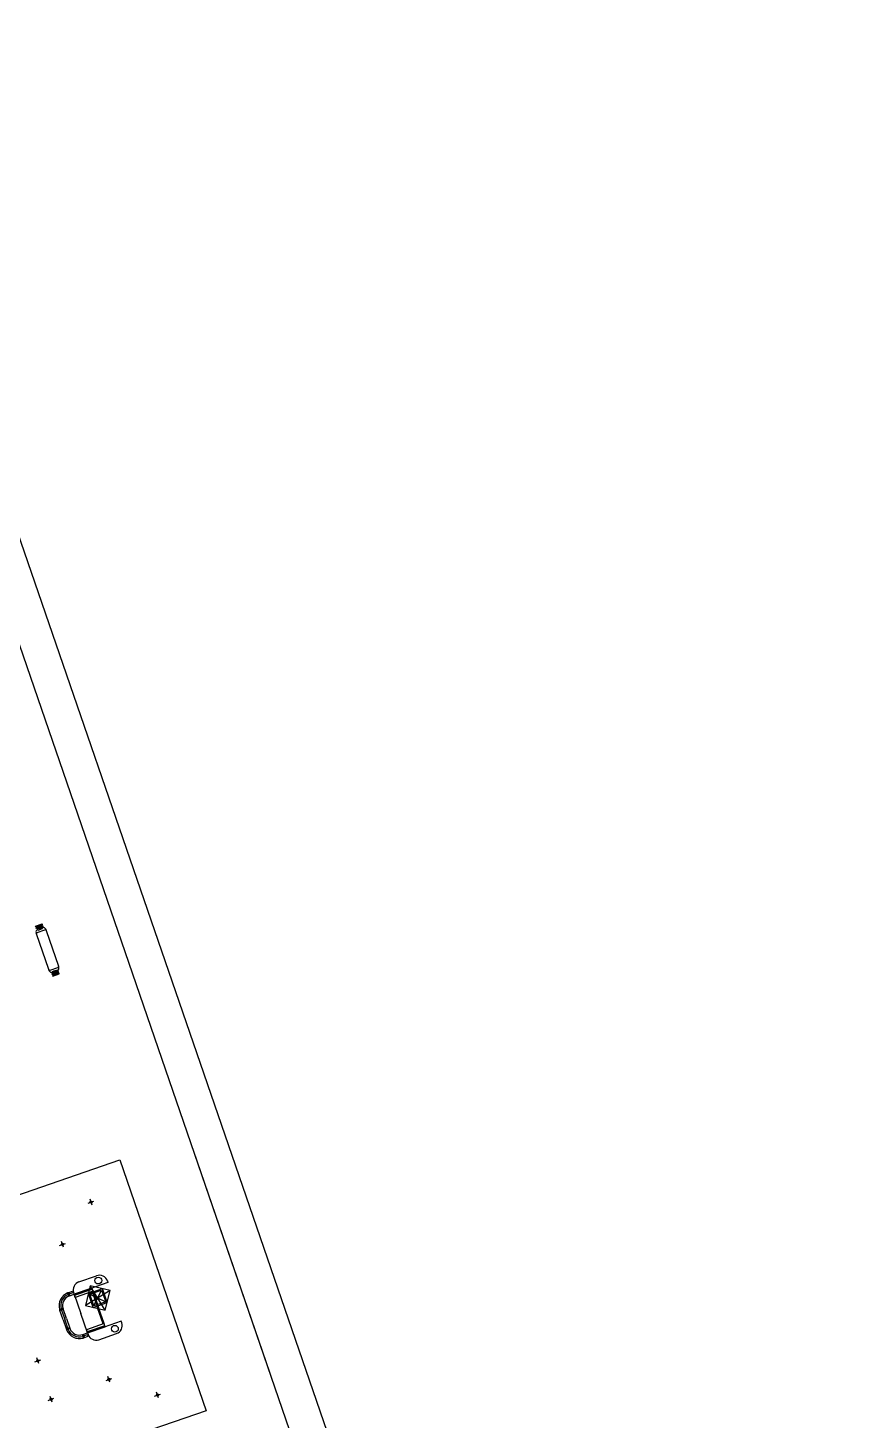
# Model space of a CAD drawing. Extents: x 809431 to 809707, y 818703 to 819368.
# Drawn here: x 809502.89 to 809526.84, y 819271.11 to 819312.05 of the extents above; entities that cross this region are included whole.
import ezdxf

# ---------------------------------------------------------------- set-up
doc = ezdxf.new("R2010")
doc.units = 0
for name, color, linetype in [('Int Glaze', 7, 'Continuous'), ('MAJ082__', 7, 'Continuous'), ('MAJ230__', 7, 'Continuous'), ('MAJ341__', 7, 'Continuous'), ('MAJ342__', 7, 'Continuous'), ('MAJ430_B', 7, 'Continuous'), ('MAJ430_W', 7, 'Continuous'), ('MAJ724__', 7, 'Continuous'), ('MAJ971__', 7, 'Continuous'), ('MMH296__', 7, 'Continuous')]:
    doc.layers.add(name, color=color, linetype=linetype)

msp = doc.modelspace()

# ---------------------------------------------------------------- linework, layer by layer
at = {"layer": 'Int Glaze'}
for p, q in [((809503.133, 819285.444), (809503.144, 819285.411)), ((809503.135, 819285.439), (809503.418, 819285.537)), ((809503.144, 819285.411), (809503.138, 819285.43)), ((809503.508, 819284.354), (809503.144, 819285.411)), ((809503.175, 819285.569), (809503.16, 819285.564)), ((809503.306, 819285.615), (809503.175, 819285.569)), ((809503.176, 819285.533), (809503.19, 819285.537)), ((809503.19, 819285.537), (809503.196, 819285.519)), ((809503.196, 819285.519), (809503.321, 819285.561)), ((809503.321, 819285.62), (809503.306, 819285.615)), ((809503.328, 819285.585), (809503.314, 819285.58)), ((809503.314, 819285.58), (809503.321, 819285.561)), ((809503.417, 819285.542), (809503.428, 819285.508)), ((809503.428, 819285.508), (809503.422, 819285.527)), ((809503.428, 819285.508), (809503.792, 819284.452)), ((809503.518, 819284.326), (809503.802, 819284.423)), ((809503.803, 819284.419), (809503.792, 819284.452)), ((809503.792, 819284.452), (809503.798, 819284.433)), ((809503.52, 819284.321), (809503.508, 819284.354)), ((809503.508, 819284.354), (809503.515, 819284.335)), ((809503.609, 819284.278), (809503.622, 819284.282)), ((809503.615, 819284.301), (809503.74, 819284.344)), ((809503.622, 819284.282), (809503.615, 819284.301)), ((809503.63, 819284.248), (809503.615, 819284.243)), ((809503.761, 819284.293), (809503.63, 819284.248)), ((809503.747, 819284.325), (809503.74, 819284.344)), ((809503.76, 819284.33), (809503.747, 819284.325)), ((809503.776, 819284.298), (809503.761, 819284.293))]:
    msp.add_line(p, q, dxfattribs=at)
for points in [[(809503.309, 819285.7), (809503.317, 819285.677), (809503.128, 819285.611), (809503.12, 819285.635)], [(809503.327, 819285.648), (809503.335, 819285.625), (809503.146, 819285.559), (809503.138, 819285.583)], [(809503.308, 819285.642), (809503.298, 819285.67), (809503.275, 819285.662), (809503.284, 819285.634)], [(809503.157, 819285.59), (809503.147, 819285.618), (809503.171, 819285.626), (809503.18, 819285.598)], [(809503.185, 819285.554), (809503.179, 819285.571), (809503.302, 819285.613), (809503.308, 819285.596)], [(809503.225, 819285.529), (809503.223, 819285.535), (809503.289, 819285.558), (809503.292, 819285.551)], [(809503.239, 819285.541), (809503.229, 819285.569), (809503.263, 819285.581), (809503.273, 819285.552)], [(809503.798, 819284.279), (809503.79, 819284.303), (809503.601, 819284.238), (809503.609, 819284.214)], [(809503.816, 819284.227), (809503.808, 819284.251), (809503.619, 819284.186), (809503.627, 819284.162)], [(809503.628, 819284.266), (809503.634, 819284.249), (809503.757, 819284.292), (809503.751, 819284.309)], [(809503.628, 819284.221), (809503.638, 819284.192), (809503.662, 819284.201), (809503.652, 819284.229)], [(809503.645, 819284.311), (809503.647, 819284.304), (809503.713, 819284.327), (809503.711, 819284.334)], [(809503.663, 819284.31), (809503.673, 819284.282), (809503.707, 819284.293), (809503.697, 819284.322)], [(809503.779, 819284.273), (809503.789, 819284.245), (809503.766, 819284.236), (809503.756, 819284.265)]]:
    msp.add_lwpolyline(points, close=True, dxfattribs=at)
for points in [[(809503.19, 819285.537), (809503.196, 819285.519), (809503.225, 819285.529), (809503.223, 819285.535), (809503.239, 819285.541), (809503.229, 819285.569), (809503.185, 819285.554), (809503.179, 819285.571), (809503.146, 819285.559), (809503.138, 819285.583), (809503.157, 819285.59), (809503.147, 819285.618), (809503.128, 819285.611), (809503.12, 819285.635), (809503.309, 819285.7), (809503.317, 819285.677), (809503.298, 819285.67), (809503.308, 819285.642), (809503.327, 819285.648), (809503.335, 819285.625), (809503.302, 819285.613), (809503.308, 819285.596), (809503.263, 819285.581), (809503.273, 819285.552), (809503.289, 819285.558), (809503.292, 819285.551), (809503.321, 819285.561), (809503.314, 819285.58)], [(809503.622, 819284.282), (809503.615, 819284.301), (809503.645, 819284.311), (809503.647, 819284.304), (809503.663, 819284.31), (809503.673, 819284.282), (809503.628, 819284.266), (809503.634, 819284.249), (809503.601, 819284.238), (809503.609, 819284.214), (809503.628, 819284.221), (809503.638, 819284.192), (809503.619, 819284.186), (809503.627, 819284.162), (809503.816, 819284.227), (809503.808, 819284.251), (809503.789, 819284.245), (809503.779, 819284.273), (809503.798, 819284.279), (809503.79, 819284.303), (809503.757, 819284.292), (809503.751, 819284.309), (809503.707, 819284.293), (809503.697, 819284.322), (809503.713, 819284.327), (809503.711, 819284.334), (809503.74, 819284.344), (809503.747, 819284.325)]]:
    msp.add_lwpolyline(points, dxfattribs=at)
for centre, start, end in [((809503.199, 819285.467), 109, 199), ((809503.35, 819285.519), 19, 109), ((809503.737, 819284.396), 289, 19), ((809503.586, 819284.344), 199, 289)]:
    msp.add_arc(centre, 0.07, start, end, dxfattribs=at)
at = {"layer": 'MAJ082__'}
msp.add_lwpolyline([(809500.487, 819277.003), (809505.593, 819278.761), (809508.132, 819271.386), (809503.026, 819269.628)], close=True, dxfattribs=at)
at = {"layer": 'MAJ230__'}
msp.add_line((809482.498, 819352.397), (809526.464, 819224.711), dxfattribs=at)
at = {"layer": 'MAJ341__'}
for p, q in [((809504.666, 819277.49), (809504.836, 819277.549)), ((809504.78, 819277.434), (809504.722, 819277.605)), ((809503.824, 819276.248), (809503.995, 819276.307)), ((809503.939, 819276.193), (809503.88, 819276.363)), ((809503.099, 819272.826), (809503.269, 819272.884)), ((809503.214, 819272.77), (809503.155, 819272.94)), ((809505.192, 819272.277), (809505.362, 819272.336)), ((809505.306, 819272.221), (809505.248, 819272.392)), ((809503.49, 819271.691), (809503.66, 819271.75)), ((809503.604, 819271.635), (809503.546, 819271.806)), ((809506.619, 819271.817), (809506.79, 819271.876)), ((809506.734, 819271.761), (809506.675, 819271.931))]:
    msp.add_line(p, q, dxfattribs=at)
for centre in [(809504.751, 819277.519), (809503.909, 819276.278), (809503.184, 819272.855), (809505.277, 819272.307), (809503.575, 819271.721), (809506.704, 819271.846)]:
    msp.add_circle(centre, 0.0317, dxfattribs=at)
at = {"layer": 'MAJ342__'}
for p, q in [((809504.095, 819274.755), (809504.062, 819274.852)), ((809504.1, 819274.757), (809504.067, 819274.854)), ((809504.081, 819274.859), (809504.095, 819274.864)), ((809504.128, 819274.766), (809504.095, 819274.864)), ((809504.1, 819274.866), (809504.208, 819274.903)), ((809504.133, 819274.768), (809504.1, 819274.866)), ((809504.225, 819274.856), (809504.116, 819274.818)), ((809504.208, 819274.903), (809504.225, 819274.856)), ((809503.872, 819274.382), (809503.825, 819274.366)), ((809503.924, 819274.395), (809503.826, 819274.361)), ((809503.836, 819274.333), (809503.831, 819274.347)), ((809503.933, 819274.366), (809503.836, 819274.333)), ((809503.885, 819274.344), (809503.837, 819274.328)), ((809503.928, 819274.063), (809503.837, 819274.328)), ((809503.84, 819274.329), (809503.839, 819274.334)), ((809503.88, 819274.348), (809503.882, 819274.343)), ((809503.885, 819274.344), (809503.976, 819274.08)), ((809503.928, 819274.063), (809504.02, 819273.799)), ((809504.067, 819273.815), (809503.976, 819274.08)), ((809504.067, 819273.815), (809504.02, 819273.799)), ((809504.119, 819273.827), (809504.021, 819273.794)), ((809504.021, 819273.794), (809504.026, 819273.78)), ((809504.022, 819273.8), (809504.024, 819273.795)), ((809504.129, 819273.799), (809504.031, 819273.766)), ((809504.08, 819273.777), (809504.033, 819273.761)), ((809504.066, 819273.809), (809504.064, 819273.814)), ((809504.491, 819273.622), (809504.524, 819273.525)), ((809504.503, 819273.571), (809504.519, 819273.524)), ((809504.519, 819273.632), (809504.553, 819273.535)), ((809504.538, 819273.53), (809504.553, 819273.535)), ((809504.65, 819273.621), (809504.541, 819273.584)), ((809504.541, 819273.584), (809504.557, 819273.536)), ((809504.557, 819273.536), (809504.666, 819273.574)), ((809504.666, 819273.574), (809504.65, 819273.621))]:
    msp.add_line(p, q, dxfattribs=at)
for points in [[(809504.096, 819274.861), (809504.101, 819274.863)], [(809504.115, 819274.821), (809504.11, 819274.82)], [(809504.542, 819273.581), (809504.537, 819273.579)], [(809504.552, 819273.538), (809504.556, 819273.539)]]:
    msp.add_lwpolyline(points, dxfattribs=at)
for centre, radius, start, end in [((809504.212, 819274.478), 0.403, 111.8446, 196.1554), ((809504.212, 819274.478), 0.353, 112.2479, 195.7521), ((809504.212, 819274.478), 0.4, 111.1491, 111.866), ((809504.212, 819274.478), 0.403, 109, 111.1331), ((809504.212, 819274.478), 0.356, 111.4148, 112.2205), ((809504.212, 819274.478), 0.403, 196.8669, 199), ((809504.212, 819274.478), 0.4, 196.134, 196.8509), ((809504.212, 819274.478), 0.356, 195.7795, 196.5852), ((809504.407, 819273.911), 0.403, 199, 201.1331), ((809504.407, 819273.911), 0.356, 201.4148, 202.2205), ((809504.407, 819273.911), 0.353, 202.2479, 285.7521), ((809504.407, 819273.911), 0.403, 201.8446, 286.1554), ((809504.407, 819273.911), 0.4, 201.1491, 201.866), ((809504.407, 819273.911), 0.356, 285.7795, 286.5852), ((809504.407, 819273.911), 0.4, 286.134, 286.8509), ((809504.407, 819273.911), 0.403, 286.8669, 289)]:
    msp.add_arc(centre, radius, start, end, dxfattribs=at)
at = {"layer": 'MAJ430_B'}
for p, q in [((809505.17, 819274.339), (809504.726, 819275.062)), ((809505.31, 819274.923), (809504.587, 819274.478))]:
    msp.add_line(p, q, dxfattribs=at)
msp.add_lwpolyline([(809504.726, 819275.062), (809504.587, 819274.478), (809505.17, 819274.339), (809505.31, 819274.923)], close=True, dxfattribs=at)
at = {"layer": 'MAJ430_W'}
for p, q in [((809504.672, 819274.835), (809505.083, 819274.976)), ((809504.814, 819274.425), (809504.672, 819274.835)), ((809504.716, 819274.814), (809505.181, 819274.587)), ((809504.835, 819274.468), (809505.062, 819274.933)), ((809505.224, 819274.566), (809505.083, 819274.976)), ((809504.814, 819274.425), (809505.224, 819274.566))]:
    msp.add_line(p, q, dxfattribs=at)
msp.add_lwpolyline([(809504.716, 819274.814), (809505.062, 819274.933), (809505.181, 819274.587), (809504.835, 819274.468)], close=True, dxfattribs=at)
at = {"layer": 'MAJ724__'}
for p, q in [((809504.692, 819274.927), (809504.786, 819274.959)), ((809504.779, 819274.888), (809504.943, 819274.413)), ((809504.808, 819274.898), (809504.971, 819274.422)), ((809505.107, 819273.937), (809504.943, 819274.413)), ((809505.135, 819273.947), (809504.971, 819274.422)), ((809505.062, 819273.853), (809505.156, 819273.885))]:
    msp.add_line(p, q, dxfattribs=at)
for points in [[(809505.233, 819275.2), (809505.249, 819275.153), (809504.748, 819274.98), (809504.748, 819274.98), (809504.256, 819274.811), (809504.24, 819274.858)], [(809504.395, 819275.176), (809504.915, 819275.355)], [(809504.114, 819274.762), (809504.256, 819274.811), (809504.451, 819274.243)], [(809504.256, 819274.811), (809504.776, 819274.99), (809504.786, 819274.961), (809504.266, 819274.782)], [(809504.026, 819274.097), (809503.928, 819274.38)], [(809504.505, 819273.627), (809504.647, 819273.676), (809504.451, 819274.243)], [(809504.026, 819274.097), (809504.124, 819273.813)], [(809504.647, 819273.676), (809505.167, 819273.855), (809505.157, 819273.883), (809504.637, 819273.704)], [(809505.656, 819273.971), (809505.639, 819274.018), (809505.138, 819273.845), (809505.138, 819273.845), (809504.647, 819273.676), (809504.663, 819273.629)], [(809504.981, 819273.474), (809505.501, 819273.653)]]:
    msp.add_lwpolyline(points, dxfattribs=at)
for points in [[(809504.786, 819274.959), (809504.808, 819274.898), (809504.288, 819274.719), (809504.266, 819274.78)], [(809505.156, 819273.885), (809505.135, 819273.947), (809504.615, 819273.768), (809504.636, 819273.706)]]:
    msp.add_lwpolyline(points, close=True, dxfattribs=at)
for centre in [(809504.964, 819275.213), (809505.452, 819273.795)]:
    msp.add_circle(centre, 0.1, dxfattribs=at)
for centre, radius, start, end in [((809504.476, 819274.939), 0.25, 109, 199), ((809504.996, 819275.118), 0.25, 19, 109), ((809504.212, 819274.478), 0.3, 109, 199), ((809504.407, 819273.911), 0.3, 199, 289), ((809505.419, 819273.889), 0.25, 289, 19), ((809504.899, 819273.71), 0.25, 199, 289)]:
    msp.add_arc(centre, radius, start, end, dxfattribs=at)
at = {"layer": 'MAJ971__'}
msp.add_lwpolyline([(809527.44, 819225.047), (809482.384, 819355.898)], dxfattribs=at)
at = {"layer": 'MMH296__'}
msp.add_line((809507.765, 819279.017), (809510.001, 819272.521), dxfattribs=at)

doc.saveas('drawing.dxf')
